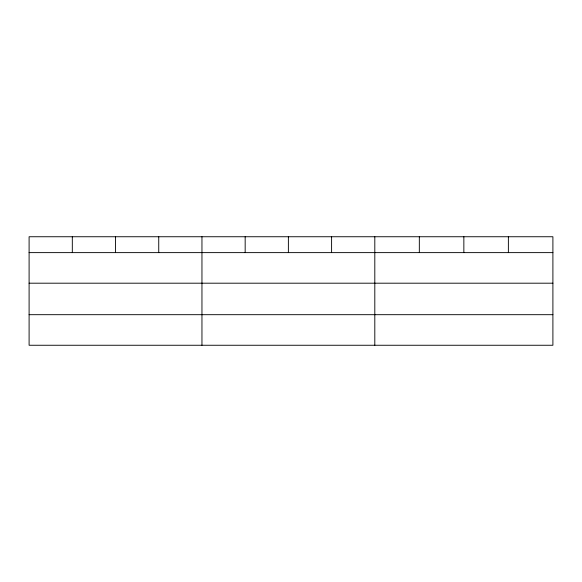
<?xml version="1.0" encoding="UTF-8"?>
<svg xmlns="http://www.w3.org/2000/svg" width="582" height="582" viewBox="0 0 582 582"><rect width="100%" height="100%" fill="white"/><g stroke="black" fill="none" stroke-linecap="round" stroke-linejoin="round"><path stroke-width="0.87" d="M552.9 283.194L552.9 236.743L29.1 236.743L29.1 345.257L552.9 345.257L552.9 283.194L29.1 283.194M29.1 252.624L552.9 252.624M29.1 314.687L552.9 314.687M508.377 236.743L508.377 252.624M463.854 236.743L463.854 252.624M419.331 236.743L419.331 252.624M374.808 236.743L374.808 345.257M331.595 236.743L331.595 252.624M288.381 236.743L288.381 252.624M245.168 236.743L245.168 252.624M201.954 236.743L201.954 345.257M158.74 236.743L158.74 252.624M115.527 236.743L115.527 252.624M72.314 236.743L72.314 252.624"/></g></svg>
